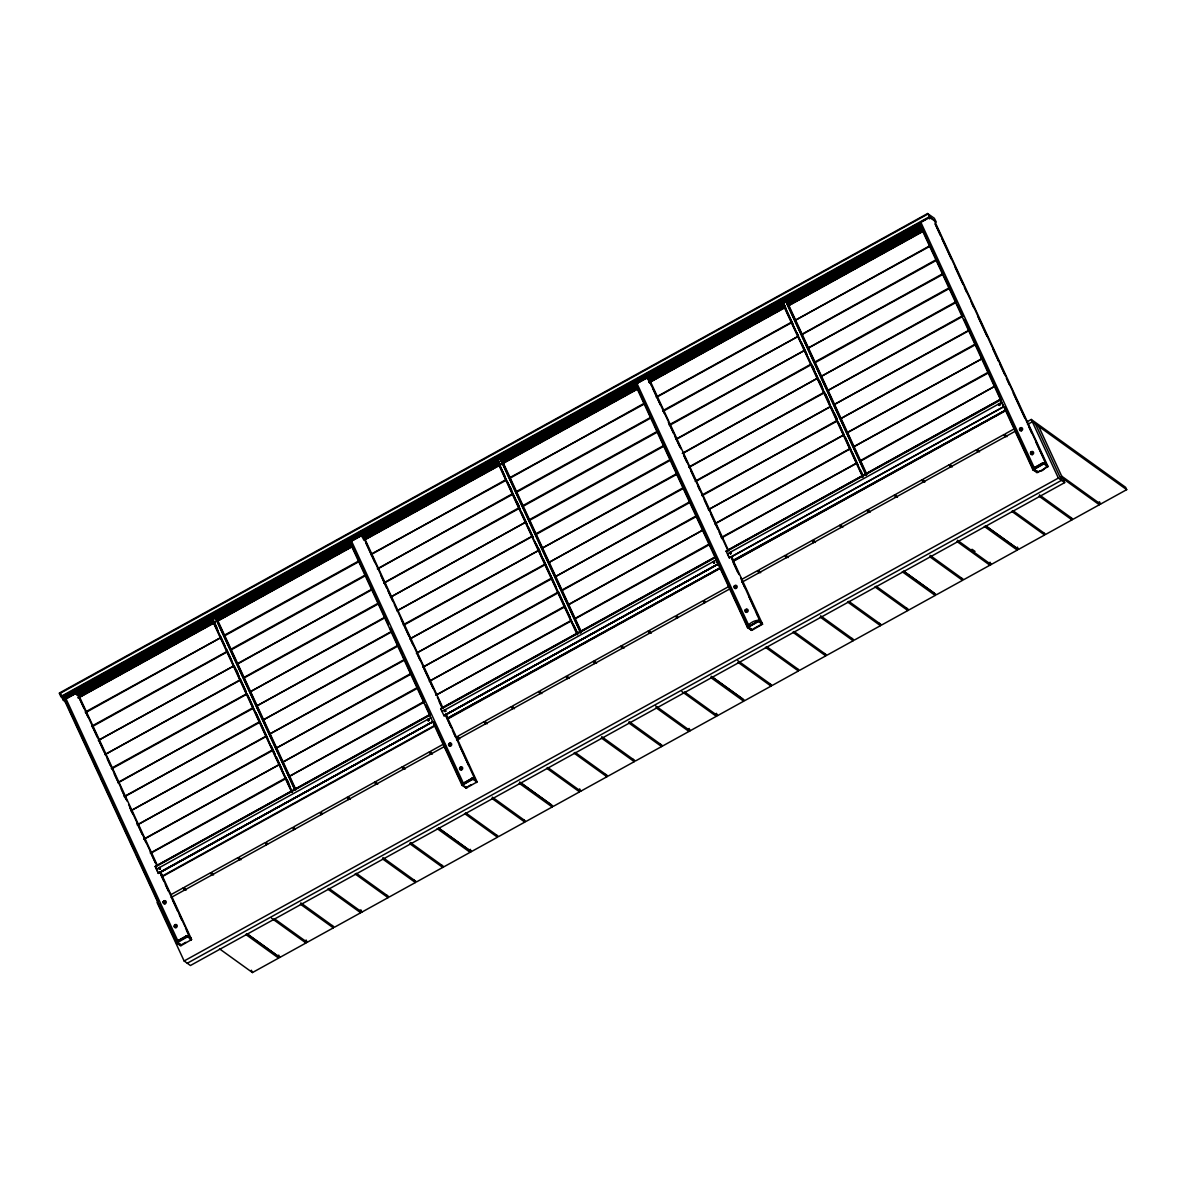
<?xml version="1.0" encoding="UTF-8"?>
<svg xmlns="http://www.w3.org/2000/svg" width="1186" height="1186" viewBox="0 0 1186 1186"><rect width="100%" height="100%" fill="white"/><g stroke="black" fill="none" stroke-linecap="round" stroke-linejoin="round"><path stroke-width="1.5" d="M85.244 712.045L220.789 637.608L85.585 712.623M91.811 726.143L227.119 651.41M233.82 665.998L98.305 740.39L233.731 665.895M240.387 680.112L104.887 754.622L240.15 679.815M111.603 768.884L246.896 694.151M253.389 708.25L117.859 782.478M124.248 796.488L259.853 722.318M266.39 736.402L130.816 810.75L266.257 736.017M137.398 824.967L272.572 749.863M144.069 839.258L279.407 764.496M150.355 853.03L285.559 778.001M224.465 635.918L359.743 561.2M92.078 726.707L227.356 651.826M230.618 649.409L365.925 574.661M237.319 663.7L372.76 589.309M243.693 677.577L378.912 602.814M385.732 617.328L250.172 691.823L385.435 616.868M392.255 631.545L256.725 705.981L391.973 631.16M398.748 645.629L263.173 719.976L398.437 645.021M405.256 659.698L269.682 734.045L405.034 659.179M410.148 674.656L276.219 748.188L411.438 673.159M418.258 687.836L282.683 762.183L417.932 687.228M424.751 701.904L289.265 776.415L424.44 701.297M370.714 554.366L506.289 480.182M512.856 494.251L377.356 568.806M377.563 569.013L512.515 493.702M519.023 507.756L383.849 582.875M390.565 597.136L525.754 522.136L390.55 597.166M532.366 536.472L396.821 610.938L532.217 536.131M403.284 624.74L538.8 550.348L403.566 625.274M545.367 564.61L409.778 639.002L545.026 564.121M551.846 578.724L416.36 653.219L551.52 578.116M558.324 592.778L422.824 667.214L558.028 592.185M564.862 606.861L429.317 681.283L564.595 606.298M571.326 620.915L435.781 695.278L571.059 620.471M509.891 478.24L644.887 402.914M522.581 505.799L657.889 431.052M529.075 519.868L664.397 445.121M535.627 533.937L670.891 459.19M677.695 473.866L542.15 548.228L677.399 473.258M548.866 562.46L684.218 487.95M690.726 502.019L555.404 576.604M561.586 590.243L697.22 516.088M568.227 604.652L703.55 529.697L568.435 604.845M574.691 618.647L709.91 543.618M574.943 618.944L710.221 544.226M651.722 417.502L516.414 492.323M656.273 396.969L791.64 322.088M663.018 411.334L798.222 336.32L662.692 410.741M664.723 445.728L529.416 520.461M669.186 424.825L804.686 350.315L669.512 425.418M810.987 364.161L675.827 439.265M676.035 439.487L811.254 364.71M682.321 453.334L817.495 378.215L682.513 453.556M688.962 467.403L823.988 392.373M695.263 481.131L830.585 406.665M701.682 495.199L837.331 421M843.839 435.069L708.383 509.683L843.735 434.802M714.832 523.678L850.006 448.575M715.039 523.901L850.229 448.871M721.503 537.97L856.633 463.029M930.684 245.843L795.183 320.353L930.402 245.458M801.899 334.63L937.177 259.912M808.051 348.195L943.685 273.981M814.545 362.19L949.867 287.442M956.361 301.511L821.112 376.466L956.687 302.119M963.18 316.188L827.65 390.624L962.869 315.58M830.497 406.442L695.426 481.605M969.688 330.271L834.114 404.619L969.555 329.886M836.99 420.511L702.038 495.733M976.182 344.34L840.607 418.688L975.87 343.732M847.16 432.831L982.586 358.32M982.69 358.409L847.13 432.579M989.183 372.478L853.623 446.825L988.872 371.87M860.072 460.761L995.365 385.939L860.413 461.235M158.88 867.826L159.532 869.234L160.347 868.775L159.71 867.381M427.597 719.413L428.235 720.806L429.065 720.362L428.413 718.953M444.35 710.147L445.002 711.556L445.817 711.096L445.165 709.702M713.053 561.734L713.705 563.128L714.521 562.683L713.883 561.274M729.82 552.468L730.457 553.877L731.377 552.498L730.635 552.024M998.523 404.055L999.175 405.449L1000.08 404.07L999.338 403.596M927.6 213.569L934.301 218.224L936.288 222.108L929.987 217.186L61.968 697.368L60.782 696.523L59.3 693.084L927.719 213.48L930.254 217.764M157.012 864.609L77.98 693.573L77.386 694.27M176.61 943.033L187.462 936.851L191.628 939.549L180.895 945.716L176.625 943.078L63.747 698.776M443.253 708.605L363.435 535.894L362.857 536.591M762.02 623.124C756.727 612.717 734.757 637.104 757.973 620.738M934.405 220.64L1048.039 466.558L1037.661 472.547L1033.065 470.086L919.372 224.065L919.98 223.413M159.25 868.864L159.65 867.855L159.784 868.656M427.775 719.932L428.709 719.709M444.439 710.725L445.002 710.192M445.432 710.963L444.602 710.399M713.335 562.016L714.269 562.238L713.394 562.475M730.383 553.402L730.161 552.661M730.487 553.417L730.991 552.972M999.694 404.426L998.79 404.337L999.605 404.589M76.616 694.373L77.49 693.795L91.426 723.979M667.792 420.348L648.253 378.719M1047.416 467.165C1047.727 462.836 1043.843 472.577 1039.129 470.975M176.877 942.336L186.795 936.332M462.347 784.658L472.784 779.009M747.817 626.979L758.254 621.331M1043.398 463.118L1032.976 468.5L1037.542 471.85M1033.288 469.3L1043.724 463.652L1042.42 463.266M929.868 218.743L929.246 218.758M176.091 926.37C176.714 921.863 171.837 928.445 176.254 926.444M428.591 720.169L428.354 719.428M445.032 710.295L445.299 711.17M999.012 404.352L999.59 405.004M190.486 938.763L190.635 939.653L190.368 938.482M462.021 783.887L472.354 778.594M460.805 768.039L460.731 768.795M735.928 587.307L735.379 586.462M1032.398 453.452L1032.369 452.607M462.08 783.857L463.074 783.427M185.965 936.362C187.195 934.094 193.021 938.245 190.368 938.882M471.435 778.683L472.413 778.268M756.905 621.004L757.884 620.589M177.351 941.121L176.566 941.565L186.602 935.976M155.203 866.403L430.044 714.432L429.376 714.965M718.212 564.091L443.949 715.781L718.123 564.047L443.979 715.603L440.688 708.828L441.34 708.19L715.499 556.753L714.847 557.287M726.143 551.045L1000.969 399.074L726.158 551.149L729.271 557.894L1003.652 406.724L729.449 557.865M476.164 781.218L472.384 778.001L461.591 784.257M1033.747 468.085L1032.487 468.87L1036.905 471.984M159.132 868.078L159.902 868.196M476.164 781.93L453.586 732.266M762.568 624.192L758.403 621.494L747.536 627.676L751.702 630.374L762.568 624.192L731.391 556.575M1033.184 468.322L1042.598 462.911L1043.087 463.77M648.312 378.912L648.92 378.26L728.708 550.927M190.472 939.03L191.02 940.202M477.068 781.826L472.814 779.202L462.08 785.354L466.246 788.053L477.098 781.915L446.351 715.321M1048.024 466.513L1043.754 463.845L1033.065 470.086M1046.882 465.994L1047.46 465.297L1042.998 462.94M59.493 693.721L927.778 214.117M60.782 696.523L929.068 216.919M89.869 681.224L62.295 696.464L63.851 699.829L66.342 701.712M93.101 679.43L97.978 676.746M101.21 674.953L110.95 669.586M114.197 667.792L136.894 655.25M140.141 653.456L177.455 632.85M180.687 631.056L190.427 625.689M193.659 623.895L216.371 611.353M219.618 609.56L256.932 588.953M260.164 587.159L269.904 581.777M273.136 579.998L323.422 552.216M326.654 550.437L336.409 545.056M339.626 543.262L349.366 537.895M352.598 536.102L396.42 511.907M399.638 510.128L402.899 508.32M406.131 506.541L415.886 501.159M419.103 499.365L428.858 493.984M432.075 492.205L475.897 468.01M479.114 466.231L482.376 464.423M485.593 462.644L495.363 457.247M498.565 455.468L508.334 450.087M511.551 448.308L548.881 427.686M552.098 425.907L555.374 424.099M558.576 422.335L561.853 420.526M565.07 418.747L574.825 413.351M578.042 411.586L587.811 406.19M591.013 404.411L628.358 383.79M631.56 382.011L634.806 380.232M638.053 378.438L641.33 376.614M644.547 374.85L654.301 369.454M657.518 367.69L667.288 362.293M670.49 360.514L701.341 343.48M704.543 341.701L714.328 336.305M717.53 334.541L720.806 332.717M724.009 330.953L733.778 325.557M736.98 323.793L780.818 299.569M784.02 297.805L793.805 292.408M796.992 290.644L800.283 288.821M803.485 287.056L813.255 281.66M816.457 279.896L860.295 255.672M863.497 253.908L873.267 248.511M876.469 246.747L879.76 244.924M882.947 243.16L892.732 237.763M895.934 235.999L926.74 218.965M84.339 687.761L94.065 682.38M144.307 654.583L147.598 652.819L144.351 654.657M160.57 645.658L150.785 650.995L160.57 645.703M163.816 643.865L168.679 641.181M201.116 623.258L197.869 625.052L201.131 623.302M223.783 610.671L227.075 608.922L223.828 610.76M230.262 607.099L240.046 601.762L230.321 607.173M244.865 599.034L248.156 597.27M280.593 579.361L277.346 581.155L280.608 579.405M290.274 573.95L293.565 572.186L290.333 574.024M303.26 566.775L306.551 565.025L303.305 566.864M309.798 563.231L319.523 557.85M324.341 555.137L327.632 553.373L322.77 556.115M369.75 530.053L373.041 528.289L369.81 530.127M389.26 519.335L394.137 516.651M403.818 511.24L407.109 509.476M416.835 504.094L420.081 502.315L416.849 504.154M436.255 493.317L439.546 491.553L436.315 493.391M449.227 486.141L452.518 484.392L449.286 486.23M486.586 465.579L483.295 467.328L486.586 465.624M515.732 449.42L519.023 447.656L515.791 449.494M535.242 438.701L544.982 433.32M575.744 416.271L579.035 414.507L575.803 416.345M595.209 405.523L598.5 403.759L595.268 405.597M614.719 394.805L619.581 392.121M655.221 372.374L658.512 370.61L655.28 372.448M661.714 368.787L665.005 367.023L661.758 368.861M674.686 361.611L677.977 359.862L674.745 361.7M721.725 335.638L725.017 333.874L721.77 335.712M741.191 324.89L744.482 323.126L741.235 324.964M750.96 319.553L747.729 321.332L750.975 319.597M788.216 298.902L791.522 297.152M801.202 291.741L804.493 289.977L801.247 291.815M820.668 280.993L823.959 279.229L820.712 281.067M830.437 275.641L827.205 277.435L830.452 275.701M867.692 255.005L870.998 253.255L867.752 255.094M880.679 247.844L883.97 246.08L880.724 247.918M893.651 240.669L896.942 238.92M900.144 237.081L903.435 235.332L900.189 237.17M84.339 687.806L94.079 682.439M97.311 680.645L100.558 678.852M163.816 643.909L173.556 638.528M176.788 636.749L180.035 634.955M243.293 600.012L253.033 594.631M309.798 563.276L319.523 557.909M389.275 519.379L399 513.998M402.247 512.219L407.109 509.52M468.752 475.482L478.477 470.101M535.257 438.746L544.982 433.379M548.228 431.585L553.091 428.887M614.719 394.849L624.459 389.468M627.705 387.674L632.568 384.99M668.252 365.288L671.498 363.494M694.195 350.952L703.935 345.571M767.194 310.628L770.44 308.834M773.672 307.055L778.55 304.357M788.275 298.991L791.522 297.197M846.671 266.731L849.917 264.938M853.149 263.144L858.027 260.46M893.71 240.758L896.942 238.964M919.906 224.495L918.942 223.798L62.532 696.834L63.792 699.532L920.41 226.822L63.377 700.348L65.734 702.038M918.69 223.428L920.247 226.793L63.258 700.155L61.968 697.368M75.874 694.047L212.175 618.825L230.721 658.867M215.363 617.002L350.033 542.684M362.96 535.479L497.646 461.146M500.833 459.323L637.075 384.027M648.431 377.8L783.101 303.468M786.303 301.644L920.973 227.327M215.896 617.343L350.507 542.98M498.12 461.458L361.863 536.709L498.164 461.532M501.352 459.664L635.978 385.302M783.575 303.779L648.875 378.186L646.459 376.451M921.448 227.623L786.822 301.985L921.507 227.697M215.896 617.387L350.567 543.055M501.367 459.708L636.037 385.376M647.334 379.075L783.635 303.853M78.484 693.677L213.109 619.314M216.341 617.521L349.366 544.063M363.939 535.998L498.58 461.636M501.797 459.857L634.821 386.384M647.764 379.238L784.05 303.957M787.296 302.163L920.292 228.705M76.897 694.774L350.997 543.381M362.353 537.095L498.609 461.843M501.841 460.049L636.467 385.702M647.823 379.416L784.065 304.165M787.311 302.371L921.937 228.023M77.134 695.159L213.376 619.907M216.623 618.114L351.234 543.751M364.206 536.591L636.689 386.087M648.03 379.816L784.272 304.565M787.519 302.771L922.13 228.424M79.329 695.53L213.954 621.123L79.388 695.604M217.201 619.374L351.812 544.967M363.168 538.74L499.41 463.444M502.671 461.695L637.282 387.288M648.638 381.062L784.88 305.766M922.752 229.61L788.127 304.016L922.812 229.743M217.246 619.463L351.871 545.1M363.227 538.829L499.469 463.563M502.716 461.784L637.342 387.422M648.698 381.151L784.939 305.884M79.64 696.493L352.123 545.99M365.11 538.815L499.721 464.452M502.968 462.659L637.594 388.311M648.95 382.04L785.191 306.774M788.438 304.98L923.064 230.633M78.128 697.62L214.384 622.22M217.616 620.575L352.257 546.079M365.214 539.052L637.712 388.4M649.053 382.263L785.31 306.863M788.542 305.217L923.182 230.721M78.276 697.828L214.488 622.457L216.786 627.438M217.764 620.782L352.361 546.301M365.362 539.259L637.831 388.623M649.216 382.47L783.798 308.004M788.705 305.425L923.286 230.944M78.38 698.005L214.666 622.68M217.868 620.96L352.538 546.538M363.909 540.371L638.009 388.86M649.32 382.648L785.606 307.322M788.809 305.603L923.479 231.181M359.417 560.593L224.154 635.34M506.022 479.618L370.951 554.663M645.214 403.522L509.683 477.736M656.51 397.28L791.803 322.548M516.088 491.716L651.396 416.983M936.851 259.304L801.795 334.348M230.944 650.002L366.252 575.269M808.066 348.106L943.359 273.373M237.452 664.071L372.419 588.819M384.042 583.097L519.32 508.349M522.907 506.392L658.215 431.66M243.886 678.095L379.253 603.407M814.886 362.783L950.179 288.05M535.924 534.53L671.217 459.797M253.063 707.642L118.066 782.834M259.571 721.711L124.397 796.829M683.892 487.342L548.821 562.579M690.4 501.411L555.433 576.707M696.894 515.48L561.912 590.672M279.392 764.54L144.01 838.962M285.885 778.609L150.563 853.327M856.826 463.252L721.296 537.466M430.147 714.595L155.218 866.506L158.346 873.252L432.682 721.785L158.479 873.459L155.47 866.833L429.628 715.395M440.688 708.828L715.618 556.916M440.94 709.154L715.099 557.716M726.395 551.475L1000.569 400.038M156.582 869.145L430.755 717.708M442.052 711.467L716.211 560.029L715.973 558.502M1001.681 402.35L727.507 553.788L729.316 557.672M160.347 868.775L159.532 869.234M429.065 720.362L428.235 720.806M731.288 553.417L730.457 553.877M999.991 405.004L999.175 405.449M162.334 876.039L434.877 725.328M445.61 714.313L447.715 718.138L720.347 567.649M731.139 556.812L733.185 560.459L1005.802 409.971M720.362 567.812L447.804 718.36L445.921 714.254M733.156 560.444L1005.817 410.134M720.451 567.872L447.7 718.123M731.688 556.916L733.556 560.978L1005.921 410.193M435.173 725.788L162.63 876.454M720.643 568.109L448.1 718.775M1006.113 410.43L733.571 561.097M170.888 894.689L183.193 887.899L186.187 890.049M213.554 874.942L210.559 872.777L184.379 887.232L185.476 889.574M240.906 859.82L237.912 857.671L211.745 872.125L212.828 874.467M350.33 799.379L347.335 797.229L321.169 811.684L322.251 814.026M377.697 784.272L374.702 782.123L348.536 796.577L349.618 798.919M405.049 769.165L402.054 767.001L375.888 781.455L376.97 783.798M432.401 754.044L429.406 751.894L403.24 766.349L404.322 768.691M444.454 743.592L430.607 751.242L431.689 753.584M487.12 723.831L484.125 721.666L457.959 736.121L459.041 738.478M514.472 708.709L511.477 706.559L485.311 721.014L486.393 723.356M541.839 693.602L538.844 691.453L512.678 705.907L513.76 708.25M569.191 678.496L566.196 676.346L540.03 690.801L541.112 693.143M596.543 663.389L593.549 661.225L567.382 675.679L568.465 678.021M623.91 648.268L620.915 646.118L594.749 660.572L595.832 662.915M651.262 633.161L648.268 631.011L622.101 645.466L623.184 647.808M728.797 586.521L704.173 600.131L705.255 602.473M742.303 579.064L757.691 570.57L760.686 572.719M788.053 557.613L785.058 555.448L758.892 569.903L759.974 572.245M815.405 542.491L812.41 540.342L786.244 554.796L787.326 557.138M842.757 527.385L839.762 525.235L813.596 539.689L814.678 542.032M870.124 512.278L867.129 510.113L840.963 524.568L842.045 526.925M897.476 497.171L894.481 495.007L868.315 509.461L869.397 511.803M924.843 482.05L921.833 479.9L895.667 494.354L896.749 496.697M952.195 466.943L949.2 464.793L923.034 479.248L924.116 481.59M979.547 451.836L976.552 449.672L950.386 464.126L951.468 466.469M1006.914 436.715L1003.919 434.565L977.738 449.02L978.821 451.362M1014.341 428.813L1005.105 433.913L1006.188 436.255M1026.646 422.008L1031.271 419.459L1125.618 487.313L1126.7 489.655L1100.534 504.109L1061.589 476.105M171.081 897.52L445.536 745.935M456.551 739.842L730.665 588.434M741.843 582.267L1016.135 430.755M1027.491 424.484L1032.354 421.801L1126.7 489.655M186.691 935.739L176.106 941.699L180.331 945.731M182.733 944.012L185.891 942.277M468.188 786.333L471.361 784.598M753.659 628.654L761.56 624.296M184.112 960.971L1058.357 478.077L1064.672 482.628L190.427 965.508L184.112 960.971L157.026 902.353M187.269 963.24L1061.514 480.345L1035.511 424.069M219.514 948.844L252.455 972.55L278.621 958.095L277.539 955.753L247.592 934.212M246.866 933.738L279.822 957.443L305.988 942.989L304.906 940.631M274.233 918.631L307.174 942.321L333.34 927.867L332.258 925.525M359.61 910.418L360.692 912.76L334.526 927.215L300.814 902.902M328.937 888.403L361.893 912.108L388.059 897.654L386.977 895.311M414.329 880.19L415.411 882.532L389.245 896.987L356.304 873.296M441.681 865.083L442.763 867.426L416.597 881.88L382.885 857.582M439.087 828.436L469.048 849.977L470.13 852.319L443.964 866.773L410.237 842.46M438.375 827.961L471.316 851.667L497.483 837.212L496.4 834.855M523.752 819.748L524.835 822.091L498.669 836.545L465.727 812.855M519.661 782.019L551.119 804.642L552.202 806.984L526.035 821.438L492.309 797.125M578.471 789.535L579.554 791.877L553.388 806.332L520.446 782.627M547.799 767.52L580.74 791.21L606.921 776.756L605.824 774.414M633.191 759.307L634.273 761.649L608.107 776.104L575.151 752.413M660.543 744.2L661.625 746.543L635.459 760.997L601.732 736.684M687.895 729.079L688.992 731.436L662.811 745.89L629.099 721.577M655.725 705.996L690.178 730.769L716.344 716.314L715.262 713.972M684.589 691.972L717.53 715.662L743.696 701.208L742.614 698.865L711.17 676.242M769.966 683.759L771.063 686.101L744.882 700.555L711.941 676.85M797.333 668.637L798.415 670.98L772.249 685.434L737.796 660.661M824.685 653.53L825.767 655.873L799.601 670.327L766.66 646.637M852.037 638.424L853.134 640.766L826.953 655.221L794.012 631.515M879.404 623.302L880.486 625.659L854.32 640.114L820.593 615.801M906.756 608.196L907.839 610.538L881.672 624.992L848.731 601.302M904.162 571.548L934.123 593.089L935.205 595.431L909.025 609.886L876.083 586.195M961.475 577.982L962.558 580.325L936.391 594.779L903.435 571.074M988.827 562.861L989.91 565.203L963.744 579.658L930.032 555.359M957.384 540.253L991.111 564.551L1017.277 550.096L1016.194 547.754L986.233 526.213M985.507 525.754L1018.463 549.444L1044.629 534.99L1043.547 532.647M1070.899 517.526L1071.981 519.883L1045.815 534.337L1012.874 510.632M1098.266 502.419L1099.348 504.762L1073.182 519.216L1039.455 494.918M929.498 218.165L930.684 217.883L934.331 220.507M757.128 620.589L757.661 621.76M751.998 629.573L751.109 628.936M466.543 787.252L465.638 786.615M181.147 944.886L176.581 941.699L176.907 942.44M181.384 945.524L180.954 944.293M1033.599 468.603L1033.317 469.404M760.878 623.243L740.598 577.938M445.254 711.037L444.439 710.844M159.621 868.967L158.968 868.404L159.813 868.122M1036.994 471.42L1036.134 471.494L1036.668 472.68M76.571 693.958L77.49 693.84M751.287 629.173L751.212 630.359M60.012 692.757L62.562 697.042M718.079 561.408L717.574 560.474M472.843 778.001L473.436 779.202M1060.403 476.757L1099.348 504.762M1039.04 496.178L1071.981 519.883M1011.688 511.299L1044.629 534.99M984.321 526.406L1017.277 550.096M972.046 549.281L975.04 551.431M956.969 541.513L989.91 565.203M929.616 556.619L962.558 580.325M902.25 571.741L935.205 595.431M634.925 384.56L633.472 381.477M874.897 586.848L907.839 610.538M847.545 601.954L880.486 625.659M820.178 617.076L853.134 640.766M716.092 557.954L717.456 558.932M714.521 562.683L713.705 563.128M792.826 632.182L825.767 655.873M747.921 626.638L750.694 628.639M751.45 629.662L747.002 626.401L748.129 626.697M765.474 647.289L798.415 670.98M738.107 662.396L771.063 686.101M710.755 677.517L743.696 701.208M681.891 691.542L716.344 716.314M656.036 707.731L688.992 731.436M628.684 722.852L661.625 746.543M361.004 534.13L363.465 535.998M601.317 737.959L634.273 761.649M573.965 753.066L606.921 776.756M546.613 768.172L579.554 791.877M445.817 711.096L445.002 711.556M459.768 738.937L456.773 736.788L457.855 739.13M519.246 783.294L552.202 806.984M432.682 721.844L158.405 873.044M491.894 798.4L524.835 822.091M462.377 784.761L464.779 786.481M464.541 813.507L497.483 837.212M437.174 828.614L470.13 852.319M409.822 843.735L442.763 867.426M382.47 858.842L415.411 882.532M355.103 873.949L388.059 897.654M75.533 691.809L77.994 693.677M327.751 889.07L360.692 912.76M300.399 904.177L333.34 927.867M271.535 918.216L305.988 942.989M245.68 934.39L278.621 958.095M162.23 875.802L160.199 872.318M158.509 873.222L432.579 721.785M824.255 392.862L688.755 467.062M272.824 750.427L137.309 824.819M111.291 768.32L246.703 693.736M747.817 627.053L712.638 550.882M443.979 715.543L718.034 563.928L717.352 560.489M1003.623 406.605L1000.317 399.712M1099.452 501.767L1100.534 504.109M1038.669 426.337L1064.672 482.628M1031.271 419.459L1058.357 478.077M935.443 224.11L970.296 299.554M971.838 302.904L1005.921 376.674M1007.477 380.024L1046.2 463.845M935.028 223.813L940.454 235.54M941.995 238.89L951.291 259.008M955.175 267.399L962.913 284.166M964.47 287.516L966.783 292.542M970.667 300.918L973.765 307.634M977.635 316.01L986.93 336.127M993.127 349.544L998.553 361.27M1000.095 364.621L1004.75 374.687M1006.291 378.037L1009.39 384.738M1013.259 393.129L1024.882 418.273M1028.751 426.649L1031.85 433.364M1035.734 441.741L1045.029 461.858M1043.828 462.659L1044.362 463.845M1042.598 462.911L1043.131 464.082M1037.201 471.124L1037.898 472.428M921.166 223.012L1034.266 467.773M1033.08 468.173L1033.614 469.345M924.932 234.25L926.488 237.615M928.801 242.641L934.227 254.367M938.096 262.758L941.195 269.459M945.079 277.835L949.719 287.901M951.276 291.252L956.687 302.993M960.571 311.369L962.113 314.72M965.211 321.436L969.866 331.487M973.736 339.863L979.162 351.605M983.031 359.981L985.358 365.021M986.9 368.372L992.326 380.098M996.196 388.489L999.294 395.19M1004.72 406.931L1007.818 413.632M1009.36 416.983L1014.786 428.724M1018.655 437.1L1020.212 440.451M1022.54 445.476L1027.951 457.218M1031.835 465.594L1033.377 468.959M919.876 223.887L942.336 272.498M943.878 275.849L955.501 300.992M957.058 304.342L962.469 316.084M964.025 319.434L977.961 349.618M979.517 352.968L1000.435 398.229M1004.305 406.605L1032.191 466.958M1003.919 434.565L1005.002 436.908M976.552 449.672L977.635 452.029M1017.38 547.102L1018.463 549.444M949.2 464.793L950.282 467.136M990.013 562.208L991.111 564.551M921.833 479.9L922.93 482.242M894.481 495.007L895.563 497.349M786.615 300.666L866.847 474.311M786.97 302.415L853.327 446.01M854.869 449.361L866.432 474.4M786.022 301.363L866.269 475.008M785.073 299.939L866.077 475.26M812.543 365.837L814.085 369.187M819.363 380.528L821.676 385.539M825.664 394.226L828.747 400.912M834.781 413.929L837.108 418.94M782.968 302.208L786.051 308.879M786.125 309.324L793.078 324.341M796.933 332.688L798.475 336.038M801.558 342.71L807.295 355.133M811.15 363.479L815.449 372.76M815.79 373.501L822.728 388.534M824.27 391.869L829.666 403.566M831.208 406.902L837.049 419.518M838.591 422.853L843.987 434.55M845.455 437.441L851.266 450.309M851.711 451.243L858.219 465.342M860.888 470.842L863.2 475.853M783.131 303.438L784.672 306.789M786.229 310.124L835.596 416.983M837.138 420.318L851.029 450.383M852.571 453.719L862.607 475.423M782.093 301.585L863.111 476.905M782.463 303.334L862.696 476.98M867.129 510.113L868.211 512.471M839.762 525.235L840.859 527.577M812.41 540.342L813.492 542.684M785.058 555.448L786.14 557.805M757.691 570.57L758.788 572.912M669.334 423.699L680.957 448.857M684.055 455.557L694.892 479.025M696.449 482.376L703.417 497.468M704.973 500.818L727.433 549.444M732.073 559.495L739.056 574.587M648.016 378.141L651.114 384.842M652.656 388.193L660.409 404.96M662.737 409.985L664.279 413.336M668.148 421.727L673.574 433.453M675.13 436.804L679.771 446.87M683.64 455.246L686.738 461.962M690.623 470.338L695.263 480.389M697.59 485.43L699.918 490.455M703.787 498.832L709.213 510.573M710.755 513.923L717.723 529.015M719.279 532.366L722.378 539.067M733.215 562.535L737.87 572.601M741.739 580.977L744.838 587.693M748.707 596.069L754.133 607.81M756.46 612.836L758.002 616.186M758.358 620.337L758.892 621.523M751.894 628.936L752.428 630.107M636.482 382.366L748.796 625.452M635.592 383.552L638.691 390.253M640.247 393.604L647.215 408.696M648.757 412.046L654.183 423.787M658.052 432.164L660.38 437.204M661.936 440.555L669.675 457.322M671.232 460.672L676.643 472.399M678.199 475.749L682.84 485.815M684.396 489.166L689.822 500.907M693.691 509.283L705.314 534.426M706.856 537.777L712.282 549.518M716.151 557.894L718.479 562.935M720.021 566.285L725.447 578.012M729.316 586.403L732.414 593.104M733.971 596.454L740.939 611.546M742.495 614.897L748.158 627.023M634.406 381.566L652.997 421.786M654.539 425.151L675.457 470.412M677.013 473.763L711.096 547.517M634.673 383.419L747.595 627.765M714.861 557.39L717.975 564.136M633.22 381.106L634.777 384.472M704.069 603.125L702.987 600.783L676.821 615.237L677.903 617.58M676.702 618.247L675.62 615.89L649.454 630.344L650.536 632.701M716.448 713.32L717.53 715.662M648.268 631.011L649.35 633.354M689.096 728.426L690.178 730.769M620.915 646.118L621.998 648.46M501.144 458.345L581.377 631.99M500.729 458.433L522.329 505.177M523.886 508.527L580.977 632.079M500.566 459.041L580.799 632.687M499.602 457.618L580.621 632.939M593.549 661.225L594.631 663.567M510.099 486.794L511.64 490.129M516.918 501.485L519.231 506.481M538.652 548.569L540.193 551.905M499.113 463.652L504.851 476.09M507.608 482.02L513.004 493.717M513.345 494.443L520.283 509.476M521.825 512.812L527.236 524.509M528.778 527.844L533.404 537.866M536.146 543.796L541.557 555.493M543.01 558.398L548.836 571.252M549.266 572.186L555.774 586.284M558.443 591.784L563.068 601.806M563.498 602.977L570.095 617.269M573.876 625.185L577.73 633.532M497.675 461.117L533.166 537.925M534.708 541.261L548.584 571.326M550.126 574.661L561.704 599.701M563.246 603.051L577.137 633.102M496.637 459.264L577.641 634.584M496.222 459.338L577.226 634.658M566.196 676.346L567.279 678.688M538.844 691.453L539.926 693.795M579.658 788.868L580.74 791.21M511.477 706.559L512.56 708.902M484.125 721.666L485.207 724.023M363.731 537.792L393.945 603.185M397.814 611.561L435.766 693.706M437.323 697.057L441.192 705.433M446.618 717.174L452.029 728.916M362.545 535.82L364.102 539.17M365.644 542.521L374.939 562.638M381.136 576.055L386.562 587.782M388.104 591.132L392.759 601.198M394.301 604.549L396.628 609.574M401.283 619.641L409.022 636.393M410.578 639.758L412.891 644.784M416.775 653.16L419.874 659.876M423.743 668.252L433.038 688.369M439.235 701.786L441.563 706.812M445.432 715.188L450.858 726.929M452.4 730.279L455.498 736.98M459.367 745.371L468.663 765.489M475.942 781.352L476.49 782.523M471.657 778.268L472.206 779.439M466.424 786.615L466.973 787.786M351.012 540.045L463.326 783.131M465.194 786.852L465.742 788.038M462.14 783.531L462.688 784.702M353.22 547.932L357.875 557.998M361.745 566.374L367.171 578.116M371.04 586.492L373.368 591.517M374.909 594.883L380.335 606.609M384.205 615L387.303 621.701M391.187 630.077L395.827 640.144M397.384 643.494L402.795 655.221M406.679 663.611L408.221 666.962M410.549 671.988L415.975 683.729M419.844 692.105L422.942 698.821M433.779 722.289L438.435 732.34M442.304 740.731L445.402 747.432M446.959 750.782L453.927 765.874M455.468 769.225L460.894 780.951M349.707 540.92L365.985 576.114M367.527 579.465L388.445 624.74M389.986 628.091L401.609 653.234M403.166 656.584L424.069 701.845M425.626 705.196L430.266 715.262M434.15 723.638L462.036 783.99M349.218 541.098L462.125 785.443M347.75 538.785L349.307 542.15M429.406 751.894L430.488 754.237M470.234 849.309L471.316 851.667M402.054 767.001L403.136 769.343M374.702 782.123L375.784 784.465M347.335 797.229L348.417 799.572M321.065 814.678L319.983 812.336L293.817 826.79L294.899 829.133M360.811 909.751L361.893 912.108M215.674 616.023L295.907 789.668M215.274 616.112L295.507 789.757M215.096 616.72L294.558 788.705M214.147 615.297L294.38 788.942M236.207 669.512L237.749 672.847M287.131 779.706L288.672 783.057M212.116 617.995L217.853 630.418M220.596 636.363L224.791 645.451M226.333 648.786L232.174 661.403M234.487 666.413L239.112 676.435M240.58 679.341L246.391 692.194M247.592 694.803L253.33 707.227M255.998 712.727L260.638 722.748M261.053 723.92L267.651 738.211M271.431 746.127L274.944 753.985M276.145 756.579L281.883 769.002M285.737 777.349L290.036 786.629M232.263 662.218L246.154 692.268M247.696 695.604L259.26 720.658M260.801 723.994L274.692 754.044M276.234 757.38L290.896 789.105M211.167 616.942L292.171 792.263M210.752 617.016L291.771 792.337M293.713 829.8L292.631 827.443L266.45 841.897L267.547 844.254M266.346 844.906L265.264 842.564L239.098 857.018L240.18 859.361M306.092 939.979L307.174 942.321M237.912 857.671L238.994 860.013M278.74 955.086L279.822 957.443M210.559 872.777L211.642 875.12M251.373 970.207L252.455 972.55M183.193 887.899L184.275 890.241M160.747 872.273L162.63 876.335M160.466 871.932L191.569 939.475M92.982 727.329L127.065 801.084M128.607 804.449L149.525 849.71M151.082 853.06L156.508 864.787M161.148 874.853L185.164 926.815M186.706 930.18L189.804 936.881M77.075 693.499L84.058 708.576M85.6 711.926L87.927 716.967M91.796 725.343L97.222 737.084M98.764 740.435L104.19 752.161M107.289 758.877L110.387 765.578M114.256 773.954L117.355 780.67M121.239 789.046L125.879 799.112M129.748 807.488L132.847 814.189M136.731 822.58L142.142 834.307M144.47 839.347L146.026 842.697M149.896 851.074L155.322 862.815M160.733 874.542L163.831 881.257M165.388 884.608L168.486 891.309M172.355 899.685L177.781 911.426M179.323 914.777L181.651 919.802M185.52 928.193L190.175 938.245M187.418 935.695L187.966 936.881M186.187 935.947L186.736 937.118M65.541 697.724L177.856 940.809M66.208 702.26L70.863 712.326M72.405 715.677L77.831 727.403M81.701 735.794L93.323 760.938M94.865 764.288L100.291 776.029M104.16 784.406L106.488 789.431M108.045 792.782L113.456 804.523M117.34 812.899L120.438 819.615M121.98 822.965L128.948 838.057M130.504 841.408L135.93 853.134M139.8 861.525L151.423 886.668M152.964 890.019L158.39 901.76M159.932 905.111L164.587 915.162M166.129 918.513L171.555 930.254M175.424 938.63L177.218 942.381M65.022 700.274L99.105 774.028M100.647 777.379L134.73 851.148M136.286 854.498L157.204 899.759M158.746 903.109L175.795 939.994M163.223 901.701C164.261 906.237 166.885 898.543 163.223 901.701M448.679 744.022C449.731 748.559 452.34 740.865 448.679 744.022M459.694 767.846C460.731 772.382 463.355 764.688 459.694 767.846M734.149 586.344C735.201 590.88 737.811 583.186 734.149 586.344M745.164 610.167C746.202 614.704 748.826 607.01 745.164 610.167A1.66 1.512 -54.3 0 0 746.854 612.302A1.66 1.512 -54.3 0 0 747.817 609.619A1.66 1.512 -54.3 0 0 745.134 610.301M1019.619 428.665C1020.657 433.201 1023.281 425.507 1019.619 428.665M1030.619 452.489C1031.672 457.025 1034.281 449.331 1030.619 452.489M919.521 225.236L62.591 698.717L919.521 225.236M81.093 689.555L77.802 691.305L81.093 689.6M121.639 667.155L118.392 668.948L121.654 667.199M340.604 546.212L337.358 548.006L340.619 546.257M386.028 521.128L382.781 522.922L386.028 521.173M465.505 477.232L462.258 479.011L465.505 477.276M531.995 440.495L528.704 442.245L532.01 440.54M566.063 421.682L562.772 423.432L566.063 421.727M611.472 396.598L608.24 398.392L611.487 396.643M690.949 352.702L687.702 354.481L690.964 352.746M737.988 326.713L734.697 328.463L737.988 326.758M757.454 315.965L754.163 317.715L757.454 316.01M817.465 282.817L814.174 284.566L817.465 282.861M836.931 272.068L833.684 273.862L836.931 272.113M909.914 231.744L906.682 233.538L909.929 231.789M916.407 228.157L913.161 229.951L916.407 228.216M212.65 619.136L76.408 694.388L212.709 619.211M1032.324 454.623A1.66 1.512 -54.3 0 0 1033.273 451.94A1.66 1.512 -54.3 0 0 1030.604 452.622A1.66 1.512 -54.3 0 0 1032.324 454.623M1021.324 430.815A1.66 1.512 -54.3 0 0 1022.273 428.116A1.66 1.512 -54.3 0 0 1019.589 428.813A1.66 1.512 -54.3 0 0 1021.324 430.815M175.928 927.66A1.66 1.512 -54.3 0 0 176.877 924.976A1.66 1.512 -54.3 0 0 174.194 925.658A1.66 1.512 -54.3 0 0 175.928 927.66M164.928 903.851A1.66 1.512 -54.3 0 0 165.877 901.152A1.66 1.512 -54.3 0 0 163.194 901.849A1.66 1.512 -54.3 0 0 164.928 903.851M461.398 769.981A1.66 1.512 -54.3 0 0 462.347 767.298A1.66 1.512 -54.3 0 0 459.664 767.979A1.66 1.512 -54.3 0 0 461.398 769.981M450.383 746.172A1.66 1.512 -54.3 0 0 451.347 743.474A1.66 1.512 -54.3 0 0 448.664 744.171A1.66 1.512 -54.3 0 0 450.383 746.172M735.854 588.493A1.66 1.512 -54.3 0 0 736.803 585.795A1.66 1.512 -54.3 0 0 734.134 586.492A1.66 1.512 -54.3 0 0 735.854 588.493"/></g></svg>
